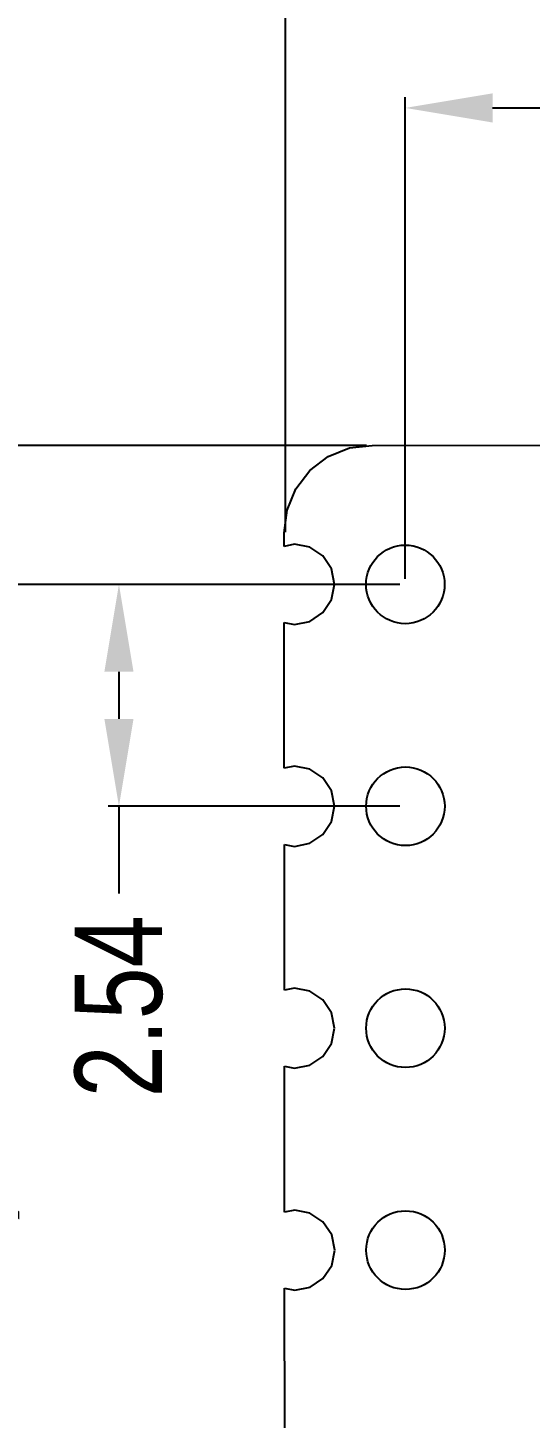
# Model space of a CAD drawing. Header units: inches. Extents: x -3.8 to 68.3, y -16.6 to 35.1.
# Drawn here: x 9.58 to 15.34, y 9.01 to 24.93 of the extents above; entities that cross this region are included whole.
import ezdxf

# ---------------------------------------------------------------- set-up
doc = ezdxf.new("R2010")
doc.units = ezdxf.units.IN
doc.header["$LTSCALE"] = 1.21
doc.header["$MEASUREMENT"] = 0
doc.header["$PDMODE"] = 3
doc.header["$PDSIZE"] = 0.3125
doc.layers.get('0').update_dxf_attribs({"linetype": 'CONTINUOUS'})
doc.layers.get('Defpoints').update_dxf_attribs({"linetype": 'CONTINUOUS'})
doc.layers.add('DIM', color=3, linetype='CONTINUOUS')
doc.styles.get("Standard").update_dxf_attribs({"font": 'txt', "width": 0.8})
doc.dimstyles.get("Standard").update_dxf_attribs({"dimtxt": 0.15625, "dimasz": 0.1875, "dimexe": 0.125, "dimexo": 0.0625, "dimgap": 0.09, "dimtad": 0, "dimtih": 1, "dimtoh": 1, "dimzin": 4, "dimdsep": 46, "dimtxsty": 'STANDARD', "dimblk": '_FILLED', "dimblk1": '_FILLED', "dimblk2": '_FILLED', "dimcen": 0.09, "dimazin": 1, "dimtp": 0.01, "dimtm": 0.01, "dimtfac": 1, "dimtofl": 0, "dimtmove": 0, "dimatfit": 3, "dimldrblk": '_FILLED', "dimfxl": 1, "dimtolj": 1, "dimtzin": 4, "dimarcsym": 0})

# ---------------------------------------------------------------- blocks, each defined once
blk = doc.blocks.new('_FILLED')
at = {"color": 0, "linetype": 'ByBlock'}
blk.add_solid([(0, 0), (-1, 0.167), (-1, -0.167)], dxfattribs=at)
blk = doc.blocks.new('*D1')
at = {"layer": 'Defpoints', "color": 0}
for p in [(29.145, 24.01), (13.905, 18.557), (29.145, 18.561)]:
    blk.add_point(p, dxfattribs=at)
at = {"layer": 'DIM', "color": 0, "lineweight": -2}
for p, q in [((13.905, 18.62), (13.905, 24.135)), ((29.145, 18.623), (29.145, 24.135)), ((14.905, 24.01), (19.969, 24.01)), ((28.145, 24.01), (23.082, 24.01))]:
    blk.add_line(p, q, dxfattribs=at)
at = {"layer": 'DIM', "color": 0, "lineweight": -2, "rotation": 180}
blk.add_blockref('_FILLED', (13.905, 24.01), dxfattribs=at)
at = {"layer": 'DIM', "color": 0, "lineweight": -2}
blk.add_blockref('_FILLED', (29.145, 24.01), dxfattribs=at)
at = {"layer": 'DIM', "color": 0, "insert": (21.525, 24.01), "char_height": 1, "attachment_point": 5}
blk.add_mtext('\\A1;15.24', dxfattribs=at)
blk = doc.blocks.new('*D2')
at = {"layer": 'Defpoints', "color": 0}
for p in [(30.525, 25.884), (30.525, 19.151), (12.53, 19.091)]:
    blk.add_point(p, dxfattribs=at)
at = {"layer": 'DIM', "color": 0, "lineweight": -2}
for p, q in [((12.53, 19.154), (12.53, 26.009)), ((30.525, 19.213), (30.525, 26.009)), ((13.53, 25.884), (20.104, 25.884)), ((29.525, 25.884), (22.951, 25.884))]:
    blk.add_line(p, q, dxfattribs=at)
at = {"layer": 'DIM', "color": 0, "lineweight": -2, "rotation": 180}
blk.add_blockref('_FILLED', (12.53, 25.884), dxfattribs=at)
at = {"layer": 'DIM', "color": 0, "lineweight": -2}
blk.add_blockref('_FILLED', (30.525, 25.884), dxfattribs=at)
at = {"layer": 'DIM', "color": 0, "insert": (21.527, 25.884), "char_height": 1, "attachment_point": 5}
blk.add_mtext('\\A1;18.00', dxfattribs=at)
blk = doc.blocks.new('*D5')
at = {"layer": 'Defpoints', "color": 0}
for p in [(13.905, 18.557), (10.623, 16.017), (13.906, 16.017)]:
    blk.add_point(p, dxfattribs=at)
at = {"layer": 'DIM', "color": 0, "lineweight": -2}
for p, q in [((13.843, 18.557), (10.498, 18.557)), ((10.623, 17.557), (10.623, 17.017)), ((13.843, 16.017), (10.498, 16.017)), ((10.623, 16.017), (10.623, 15.017))]:
    blk.add_line(p, q, dxfattribs=at)
for p, rotation in [((10.623, 18.557), 90), ((10.623, 16.017), 270)]:
    blk.add_blockref('_FILLED', p, dxfattribs=dict(at, rotation=rotation))
at = {"layer": 'DIM', "color": 0, "insert": (10.623, 13.727), "char_height": 1, "attachment_point": 5, "rotation": 90}
blk.add_mtext('\\A1;2.54', dxfattribs=at)
blk = doc.blocks.new('*D31')
at = {"layer": 'Defpoints', "color": 0}
for p in [(13.905, 18.557), (8.829, -1.763), (13.91, -1.763)]:
    blk.add_point(p, dxfattribs=at)
at = {"layer": 'DIM', "color": 0, "lineweight": -2}
for p, q in [((13.843, 18.557), (8.704, 18.557)), ((8.829, 17.557), (8.829, 12.687)), ((8.829, -0.763), (8.829, 4.107)), ((13.847, -1.763), (8.704, -1.763))]:
    blk.add_line(p, q, dxfattribs=at)
for p, rotation in [((8.829, 18.557), 90), ((8.829, -1.763), 270)]:
    blk.add_blockref('_FILLED', p, dxfattribs=dict(at, rotation=rotation))
at = {"layer": 'DIM', "color": 0, "insert": (8.829, 8.397), "char_height": 1, "attachment_point": 5, "rotation": 90}
blk.add_mtext('\\A1;20.32(2.54*8)', dxfattribs=at)
blk = doc.blocks.new('*D7')
at = {"layer": 'Defpoints', "color": 0}
for p in [(13.525, 20.147), (6.89, -3.349), (29.539, -3.349)]:
    blk.add_point(p, dxfattribs=at)
at = {"layer": 'DIM', "color": 0, "lineweight": -2}
for p, q in [((13.462, 20.147), (6.765, 20.147)), ((6.89, 19.147), (6.89, 10.022)), ((6.89, -2.349), (6.89, 6.776)), ((29.477, -3.349), (6.765, -3.349))]:
    blk.add_line(p, q, dxfattribs=at)
for p, rotation in [((6.89, 20.147), 90), ((6.89, -3.349), 270)]:
    blk.add_blockref('_FILLED', p, dxfattribs=dict(at, rotation=rotation))
at = {"layer": 'DIM', "color": 0, "insert": (6.89, 8.399), "char_height": 1, "attachment_point": 5, "rotation": 90}
blk.add_mtext('\\A1;23.50', dxfattribs=at)
blk = doc.blocks.new('*D8')
at = {"layer": 'Defpoints', "color": 0}
for p in [(8.829, 20.147), (13.525, 20.147), (13.905, 18.557)]:
    blk.add_point(p, dxfattribs=at)
at = {"layer": 'DIM', "color": 0, "lineweight": -2}
for p, q in [((8.829, 21.147), (8.829, 22.147)), ((13.462, 20.147), (8.704, 20.147)), ((13.843, 18.557), (8.704, 18.557)), ((8.829, 17.557), (8.829, 16.557))]:
    blk.add_line(p, q, dxfattribs=at)
for p, rotation in [((8.829, 20.147), 270), ((8.829, 18.557), 90)]:
    blk.add_blockref('_FILLED', p, dxfattribs=dict(at, rotation=rotation))
at = {"layer": 'DIM', "color": 0, "insert": (8.829, 23.304), "char_height": 1, "attachment_point": 5, "rotation": 90}
blk.add_mtext('\\A1;1.59', dxfattribs=at)

msp = doc.modelspace()

# ---------------------------------------------------------------- linework, layer by layer
at = {"color": 7, "linetype": 'Continuous'}
for p, q in [((13.021, 20.021), (13.264, 20.121)), ((13.264, 20.121), (13.525, 20.147)), ((13.525, 20.147), (17.066, 20.15)), ((12.812, 19.86), (13.021, 20.021)), ((12.652, 19.651), (12.812, 19.86)), ((12.551, 19.408), (12.652, 19.651)), ((12.517, 19.147), (12.551, 19.408)), ((12.517, 18.992), (12.517, 19.147)), ((12.635, 19.016), (12.517, 18.992)), ((12.811, 18.981), (12.635, 19.016)), ((12.96, 18.882), (12.811, 18.981)), ((13.059, 18.733), (12.96, 18.882)), ((13.094, 18.557), (13.059, 18.733)), ((13.059, 18.382), (13.094, 18.557)), ((12.96, 18.233), (13.059, 18.382)), ((12.811, 18.133), (12.96, 18.233)), ((12.518, 16.452), (12.517, 18.122)), ((12.517, 18.122), (12.635, 18.098)), ((12.635, 18.098), (12.811, 18.133)), ((12.636, 16.476), (12.518, 16.452)), ((12.811, 16.441), (12.636, 16.476)), ((12.96, 16.342), (12.811, 16.441)), ((13.06, 16.193), (12.96, 16.342)), ((13.095, 16.017), (13.06, 16.193)), ((13.06, 15.842), (13.095, 16.017)), ((12.96, 15.693), (13.06, 15.842)), ((12.811, 15.593), (12.96, 15.693)), ((12.52, 13.913), (12.519, 15.581)), ((12.519, 15.581), (12.636, 15.558)), ((12.636, 15.558), (12.811, 15.593)), ((12.636, 13.936), (12.52, 13.913)), ((12.812, 13.901), (12.636, 13.936)), ((12.961, 13.802), (12.812, 13.901)), ((13.06, 13.653), (12.961, 13.802)), ((13.095, 13.477), (13.06, 13.653)), ((13.06, 13.302), (13.095, 13.477)), ((12.961, 13.153), (13.06, 13.302)), ((12.636, 13.018), (12.812, 13.053)), ((12.812, 13.053), (12.961, 13.153)), ((12.521, 11.373), (12.52, 13.041)), ((12.52, 13.041), (12.636, 13.018)), ((12.637, 11.396), (12.521, 11.373)), ((12.812, 11.361), (12.637, 11.396)), ((12.961, 11.262), (12.812, 11.361)), ((13.061, 11.113), (12.961, 11.262)), ((13.096, 10.937), (13.061, 11.113)), ((13.061, 10.762), (13.096, 10.937)), ((12.961, 10.613), (13.061, 10.762)), ((12.637, 10.478), (12.813, 10.513)), ((12.813, 10.513), (12.961, 10.613)), ((12.523, 8.833), (12.522, 10.501)), ((12.522, 10.501), (12.637, 10.478))]:
    msp.add_line(p, q, dxfattribs=at)
for centre in [(13.905, 18.557), (13.906, 16.017), (13.906, 13.477), (13.907, 10.937)]:
    msp.add_circle(centre, 0.45, dxfattribs=at)

# ---------------------------------------------------------------- dimensions: what is measured, and where the dimension line sits
at = {"layer": 'DIM'}
for base, p1, p2, picture, middle in [((30.5251, 25.8841), (12.5297, 19.0913), (30.5251, 19.1509), '*D2', (21.5274, 25.8841)), ((29.145, 24.01), (13.905, 18.557), (29.145, 18.561), '*D1', (21.525, 24.01))]:
    dim = msp.add_linear_dim(base=base, p1=p1, p2=p2, dimstyle='STANDARD', override={"dimtxt": 1, "dimasz": 1, "dimtih": 0, "dimtoh": 0, "dimzin": 0, "dimblk": '_FILLED', "dimcen": 0.198, "dimadec": 0, "dimazin": 0, "dimtp": 0, "dimtm": 0, "dimtdec": 4, "dimtzin": 0}, dxfattribs=at)
    dim.commit()
    dim.dimension.update_dxf_attribs({"geometry": picture, "text_midpoint": middle})
for base, p1, p2, override, picture, middle in [((8.829, 20.147), (13.905, 18.557), (13.525, 20.147), {"dimtxt": 1, "dimasz": 1, "dimtih": 0, "dimtoh": 0, "dimzin": 0, "dimcen": 0.198, "dimadec": 0, "dimazin": 0, "dimtp": 0, "dimtm": 0, "dimtdec": 4, "dimtzin": 0}, '*D8', (8.829, 23.304)), ((6.89, -3.349), (13.525, 20.147), (29.539, -3.349), {"dimtxt": 1, "dimasz": 1, "dimtih": 0, "dimtoh": 0, "dimzin": 0, "dimcen": 0.198, "dimadec": 0, "dimazin": 0, "dimtp": 0, "dimtm": 0, "dimtdec": 4, "dimtzin": 0}, '*D7', (6.89, 8.399)), ((8.829, -1.763), (13.905, 18.557), (13.91, -1.763), {"dimtxt": 1, "dimasz": 1, "dimtih": 0, "dimtoh": 0, "dimzin": 0, "dimpost": '(2.54*8)', "dimcen": 0.198, "dimadec": 0, "dimazin": 0, "dimtp": 0, "dimtm": 0, "dimtdec": 4, "dimtzin": 0}, '*D31', (8.829, 8.397)), ((10.623, 16.017), (13.905, 18.557), (13.906, 16.017), {"dimtxt": 1, "dimasz": 1, "dimtih": 0, "dimtoh": 0, "dimzin": 0, "dimcen": 0.198, "dimadec": 0, "dimazin": 0, "dimtp": 0, "dimtm": 0, "dimtdec": 4, "dimtzin": 0}, '*D5', (10.623, 13.727))]:
    dim = msp.add_linear_dim(base=base, p1=p1, p2=p2, angle=90, dimstyle='STANDARD', override=override, dxfattribs=at)
    dim.commit()
    dim.dimension.update_dxf_attribs({"geometry": picture, "text_midpoint": middle})

doc.saveas('drawing.dxf')
